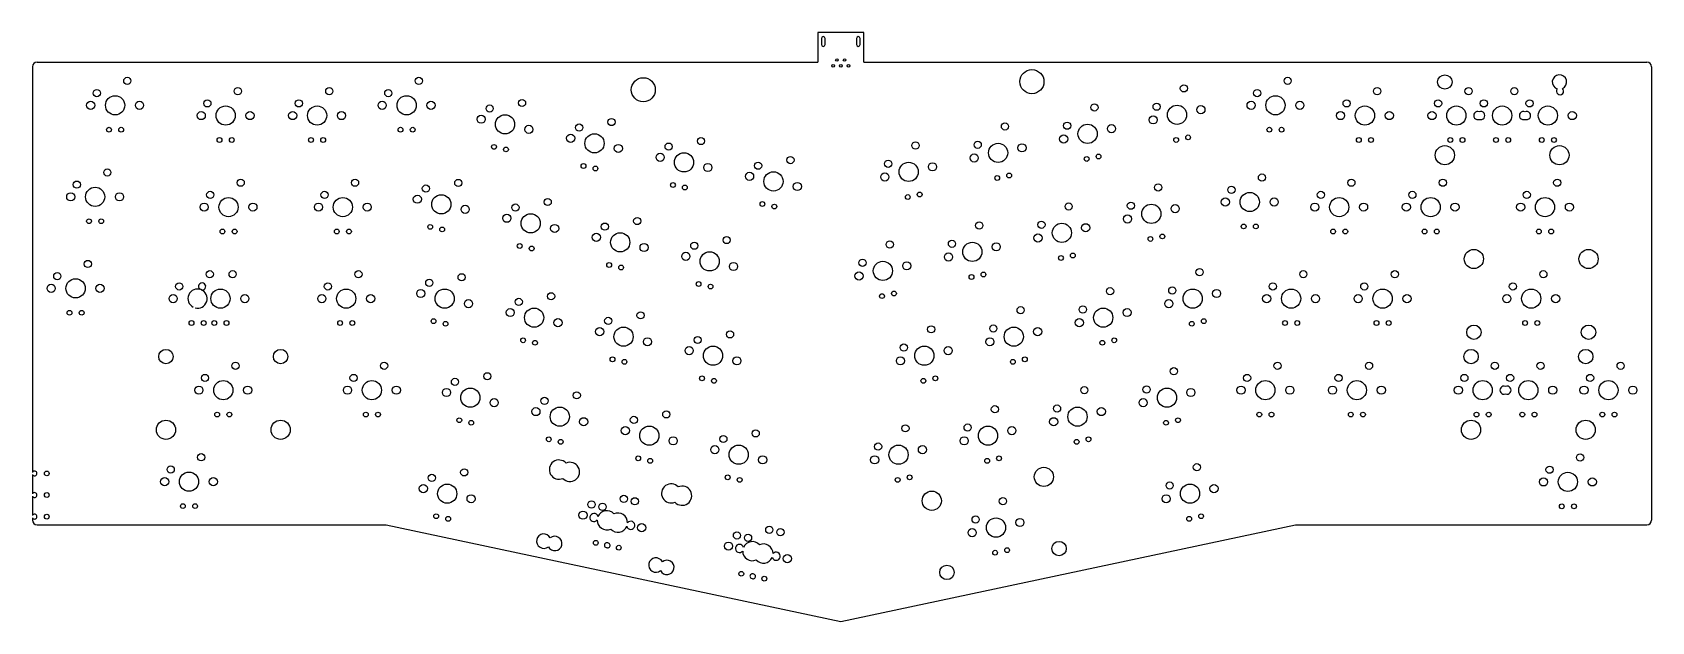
# Model space of a CAD drawing. Header units: millimetres. Extents: x -9 to 328, y -107 to 15.
import ezdxf

# ---------------------------------------------------------------- set-up
doc = ezdxf.new("R2010")
doc.units = ezdxf.units.MM

msp = doc.modelspace()

# ---------------------------------------------------------------- linework, layer by layer
at = {"color": 7, "linetype": 'Continuous', "lineweight": 25}
for p, q in [((154.59, 15.17), (154.59, 9)), ((164.15, 15.17), (154.59, 15.17)), ((155.34, 13.92), (155.34, 12.64)), ((156.1, 12.64), (156.1, 13.92)), ((162.64, 13.92), (162.64, 12.64)), ((163.4, 12.64), (163.4, 13.92)), ((164.15, 9), (164.15, 15.17)), ((-9, 8), (-9, -76.4)), ((-8, 9), (154.59, 9)), ((164.15, 9), (327.24, 9)), ((328.24, 8), (328.24, -86.34)), ((-9, -76.84), (-9, -80.9)), ((-9, -81.34), (-9, -85.4)), ((-9, -85.84), (-9, -86.34)), ((-8, -87.34), (64.69, -87.34)), ((64.69, -87.34), (159.37, -107.46)), ((159.37, -107.46), (254.05, -87.34)), ((254.05, -87.34), (327.24, -87.34))]:
    msp.add_line(p, q, dxfattribs=at)
for centre, radius in [((157.77, 8.23), 0.275), ((158.57, 9.43), 0.275), ((159.37, 8.23), 0.275), ((160.17, 9.43), 0.275), ((160.97, 8.23), 0.275), ((199.18, 4.92), 2.5), ((10.77, 5.08), 0.75), ((33.79, 2.94), 0.75), ((52.84, 2.94), 0.75), ((71.48, 5.08), 0.75), ((118.24, 3.24), 2.5), ((230.83, 3.52), 0.75), ((252.44, 5.08), 0.75), ((271.07, 2.94), 0.75), ((285.17, 4.85), 1.5), ((290.12, 2.94), 0.75), ((299.65, 2.94), 0.75), ((3.15, 0), 0.85), ((4.42, 2.54), 0.75), ((8.23, 0), 2), ((13.31, 0), 0.85), ((27.44, 0.4), 0.75), ((46.49, 0.4), 0.75), ((63.86, 0), 0.85), ((65.13, 2.54), 0.75), ((68.94, 0), 2), ((74.02, 0), 0.85), ((86.24, -0.68), 0.75), ((92.98, 0.48), 0.75), ((212.19, -0.44), 0.75), ((225.15, -0.29), 0.75), ((229.4, -1.98), 2), ((244.82, 0), 0.85), ((246.09, 2.54), 0.75), ((249.9, 0), 2), ((254.98, 0), 0.85), ((264.72, 0.4), 0.75), ((283.77, 0.4), 0.75), ((293.3, 0.4), 0.75), ((302.82, 0.4), 0.75), ((26.17, -2.14), 0.85), ((31.25, -2.14), 2), ((36.33, -2.14), 0.85), ((45.22, -2.14), 0.85), ((50.3, -2.14), 2), ((55.38, -2.14), 0.85), ((84.47, -2.9), 0.85), ((89.44, -3.96), 2), ((111.61, -3.48), 0.75), ((224.43, -3.04), 0.85), ((234.37, -0.92), 0.85), ((263.45, -2.14), 0.85), ((268.53, -2.14), 2), ((273.61, -2.14), 0.85), ((282.5, -2.14), 0.85), ((287.58, -2.14), 2), ((297.11, -2.14), 2), ((306.63, -2.14), 2), ((311.71, -2.14), 0.85), ((6.96, -5.08), 0.5), ((9.5, -5.08), 0.5), ((29.98, -7.22), 0.5), ((32.52, -7.22), 0.5), ((49.03, -7.22), 0.5), ((51.57, -7.22), 0.5), ((67.67, -5.08), 0.5), ((70.21, -5.08), 0.5), ((94.41, -5.02), 0.85), ((103.1, -6.86), 0.85), ((104.88, -4.64), 0.75), ((108.07, -7.92), 2), ((130.25, -7.44), 0.75), ((193.56, -4.4), 0.75), ((205.8, -7), 0.85), ((206.51, -4.25), 0.75), ((210.77, -5.94), 2), ((215.74, -4.88), 0.85), ((229.21, -7.21), 0.5), ((231.7, -6.68), 0.5), ((248.63, -5.08), 0.5), ((251.17, -5.08), 0.5), ((267.26, -7.22), 0.5), ((269.8, -7.22), 0.5), ((286.31, -7.22), 0.5), ((288.85, -7.22), 0.5), ((295.83, -7.22), 0.5), ((298.38, -7.22), 0.5), ((305.36, -7.22), 0.5), ((307.9, -7.22), 0.5), ((87.14, -8.66), 0.5), ((89.63, -9.19), 0.5), ((113.04, -8.98), 0.85), ((121.74, -10.83), 0.85), ((123.51, -8.6), 0.75), ((126.71, -11.88), 2), ((174.93, -8.37), 0.75), ((187.16, -10.96), 0.85), ((187.88, -8.21), 0.75), ((192.13, -9.9), 2), ((197.1, -8.85), 0.85), ((285.17, -10.39), 2), ((309.04, -10.39), 2), ((6.61, -13.97), 0.75), ((105.78, -12.63), 0.5), ((108.26, -13.15), 0.5), ((131.68, -12.94), 0.85), ((142.14, -12.57), 0.75), ((148.88, -11.4), 0.75), ((169.24, -12.17), 0.75), ((173.5, -13.86), 2), ((178.47, -12.81), 0.85), ((210.58, -11.17), 0.5), ((213.06, -10.65), 0.5), ((0.26, -16.51), 0.75), ((34.39, -16.11), 0.75), ((58.2, -16.11), 0.75), ((72.96, -17.33), 0.75), ((79.7, -16.17), 0.75), ((124.41, -16.59), 0.5), ((126.89, -17.11), 0.5), ((140.37, -14.79), 0.85), ((145.34, -15.84), 2), ((150.31, -16.9), 0.85), ((168.53, -14.92), 0.85), ((191.95, -15.13), 0.5), ((194.43, -14.61), 0.5), ((225.47, -17.09), 0.75), ((240.73, -17.59), 0.75), ((247.08, -15.05), 0.75), ((265.71, -16.11), 0.75), ((284.76, -16.11), 0.75), ((308.58, -16.11), 0.75), ((-1.01, -19.05), 0.85), ((4.07, -19.05), 2), ((9.15, -19.05), 0.85), ((28.04, -18.65), 0.75), ((31.85, -21.19), 2), ((51.85, -18.65), 0.75), ((55.66, -21.19), 2), ((71.19, -19.55), 0.85), ((76.16, -20.61), 2), ((98.33, -20.13), 0.75), ((143.04, -20.55), 0.5), ((173.31, -19.1), 0.5), ((175.8, -18.57), 0.5), ((219.79, -20.9), 0.75), ((239.46, -20.13), 0.85), ((244.54, -20.13), 2), ((249.62, -20.13), 0.85), ((259.36, -18.65), 0.75), ((263.17, -21.19), 2), ((278.41, -18.65), 0.75), ((282.22, -21.19), 2), ((302.23, -18.65), 0.75), ((306.04, -21.19), 2), ((26.77, -21.19), 0.85), ((36.93, -21.19), 0.85), ((50.58, -21.19), 0.85), ((60.74, -21.19), 0.85), ((81.13, -21.67), 0.85), ((89.82, -23.51), 0.85), ((91.6, -21.29), 0.75), ((94.79, -24.57), 2), ((116.97, -24.09), 0.75), ((145.53, -21.08), 0.5), ((206.83, -21.05), 0.75), ((219.07, -23.65), 0.85), ((224.04, -22.59), 2), ((229.01, -21.53), 0.85), ((258.09, -21.19), 0.85), ((268.25, -21.19), 0.85), ((277.14, -21.19), 0.85), ((287.3, -21.19), 0.85), ((300.96, -21.19), 0.85), ((311.12, -21.19), 0.85), ((2.8, -24.13), 0.5), ((5.34, -24.13), 0.5), ((30.58, -26.27), 0.5), ((33.12, -26.27), 0.5), ((54.39, -26.27), 0.5), ((56.93, -26.27), 0.5), ((73.86, -25.31), 0.5), ((76.35, -25.84), 0.5), ((99.76, -25.63), 0.85), ((108.46, -27.48), 0.85), ((110.23, -25.25), 0.75), ((113.43, -28.53), 2), ((188.2, -25.01), 0.75), ((200.44, -27.61), 0.85), ((201.15, -24.86), 0.75), ((205.41, -26.55), 2), ((210.38, -25.49), 0.85), ((226.34, -27.29), 0.5), ((243.27, -25.21), 0.5), ((245.81, -25.21), 0.5), ((261.9, -26.27), 0.5), ((264.44, -26.27), 0.5), ((280.95, -26.27), 0.5), ((283.49, -26.27), 0.5), ((304.77, -26.27), 0.5), ((307.31, -26.27), 0.5), ((92.5, -29.28), 0.5), ((94.98, -29.8), 0.5), ((118.4, -29.59), 0.85), ((128.86, -29.22), 0.75), ((135.6, -28.05), 0.75), ((169.57, -28.98), 0.75), ((182.52, -28.82), 0.75), ((186.77, -30.51), 2), ((191.74, -29.46), 0.85), ((223.85, -27.82), 0.5), ((291.22, -31.99), 2), ((315.1, -31.99), 2), ((2.54, -33.02), 0.75), ((111.13, -33.24), 0.5), ((113.61, -33.76), 0.5), ((127.09, -31.44), 0.85), ((132.06, -32.49), 2), ((137.03, -33.55), 0.85), ((163.88, -32.78), 0.75), ((168.14, -34.47), 2), ((173.11, -33.42), 0.85), ((181.8, -31.57), 0.85), ((205.22, -31.78), 0.5), ((207.7, -31.26), 0.5), ((-3.81, -35.56), 0.75), ((0, -38.1), 2), ((21.59, -37.7), 0.75), ((27.94, -35.16), 0.75), ((32.7, -35.16), 0.75), ((52.55, -37.7), 0.75), ((58.9, -35.16), 0.75), ((73.66, -36.96), 0.75), ((80.4, -35.8), 0.75), ((129.76, -37.2), 0.5), ((163.17, -35.53), 0.85), ((186.59, -35.74), 0.5), ((189.07, -35.22), 0.5), ((234.09, -34.74), 0.75), ((249.35, -37.7), 0.75), ((255.7, -35.16), 0.75), ((268.4, -37.7), 0.75), ((274.75, -35.16), 0.75), ((299.35, -37.7), 0.75), ((305.7, -35.16), 0.75), ((-5.08, -38.1), 0.85), ((5.08, -38.1), 0.85), ((20.32, -40.24), 0.85), ((30.16, -40.24), 2), ((35.24, -40.24), 0.85), ((51.28, -40.24), 0.85), ((56.36, -40.24), 2), ((61.44, -40.24), 0.85), ((71.89, -39.18), 0.85), ((76.86, -40.24), 2), ((81.83, -41.3), 0.85), ((92.3, -40.92), 0.75), ((99.03, -39.76), 0.75), ((132.25, -37.73), 0.5), ((167.95, -39.71), 0.5), ((170.44, -39.18), 0.5), ((215.45, -38.7), 0.75), ((227.69, -41.3), 0.85), ((228.41, -38.55), 0.75), ((232.66, -40.24), 2), ((237.63, -39.18), 0.85), ((248.08, -40.24), 0.85), ((253.16, -40.24), 2), ((258.24, -40.24), 0.85), ((267.13, -40.24), 0.85), ((272.21, -40.24), 2), ((277.29, -40.24), 0.85), ((298.08, -40.24), 0.85), ((303.16, -40.24), 2), ((308.24, -40.24), 0.85), ((-1.27, -43.18), 0.5), ((1.27, -43.18), 0.5), ((90.52, -43.14), 0.85), ((95.49, -44.2), 2), ((117.67, -43.72), 0.75), ((196.82, -42.66), 0.75), ((209.77, -42.51), 0.75), ((214.03, -44.2), 2), ((219, -43.14), 0.85), ((24.13, -45.32), 0.5), ((26.67, -45.32), 0.5), ((28.89, -45.32), 0.5), ((31.43, -45.32), 0.5), ((55.09, -45.32), 0.5), ((57.63, -45.32), 0.5), ((74.56, -44.94), 0.5), ((77.05, -45.47), 0.5), ((100.46, -45.26), 0.85), ((109.16, -47.11), 0.85), ((110.93, -44.88), 0.75), ((114.13, -48.16), 2), ((136.3, -47.68), 0.75), ((178.19, -46.63), 0.75), ((191.14, -46.47), 0.75), ((195.39, -48.16), 2), ((200.36, -47.11), 0.85), ((209.06, -45.26), 0.85), ((232.47, -45.47), 0.5), ((234.96, -44.94), 0.5), ((251.89, -45.32), 0.5), ((254.43, -45.32), 0.5), ((270.94, -45.32), 0.5), ((273.48, -45.32), 0.5), ((291.22, -47.23), 1.5), ((301.89, -45.32), 0.5), ((304.43, -45.32), 0.5), ((315.1, -47.23), 1.5), ((93.2, -48.91), 0.5), ((95.68, -49.43), 0.5), ((119.1, -49.22), 0.85), ((127.79, -51.07), 0.85), ((129.56, -48.85), 0.75), ((132.76, -52.12), 2), ((172.5, -50.43), 0.75), ((176.76, -52.12), 2), ((181.73, -51.07), 0.85), ((190.42, -49.22), 0.85), ((213.84, -49.43), 0.5), ((216.32, -48.91), 0.5), ((18.82, -52.3), 1.5), ((33.3, -54.21), 0.75), ((42.7, -52.3), 1.5), ((64.25, -54.21), 0.75), ((111.83, -52.87), 0.5), ((114.31, -53.39), 0.5), ((137.73, -53.18), 0.85), ((171.79, -53.18), 0.85), ((195.21, -53.39), 0.5), ((197.69, -52.87), 0.5), ((250.34, -54.21), 0.75), ((269.39, -54.21), 0.75), ((290.63, -52.3), 1.5), ((295.58, -54.21), 0.75), ((305.11, -54.21), 0.75), ((314.51, -52.3), 1.5), ((321.78, -54.21), 0.75), ((26.95, -56.75), 0.75), ((30.76, -59.29), 2), ((57.9, -56.75), 0.75), ((61.71, -59.29), 2), ((79.01, -57.57), 0.75), ((85.75, -56.41), 0.75), ((130.46, -56.83), 0.5), ((132.95, -57.36), 0.5), ((176.57, -57.36), 0.5), ((179.06, -56.83), 0.5), ((228.73, -55.35), 0.75), ((243.99, -56.75), 0.75), ((247.8, -59.29), 2), ((263.04, -56.75), 0.75), ((266.85, -59.29), 2), ((289.24, -56.75), 0.75), ((293.05, -59.29), 2), ((298.76, -56.75), 0.75), ((302.57, -59.29), 2), ((315.43, -56.75), 0.75), ((319.24, -59.29), 2), ((25.68, -59.29), 0.85), ((35.84, -59.29), 0.85), ((56.63, -59.29), 0.85), ((66.79, -59.29), 0.85), ((77.24, -59.79), 0.85), ((82.21, -60.85), 2), ((104.38, -60.37), 0.75), ((210.09, -59.31), 0.75), ((223.05, -59.16), 0.75), ((227.3, -60.85), 2), ((232.27, -59.79), 0.85), ((242.72, -59.29), 0.85), ((252.88, -59.29), 0.85), ((261.77, -59.29), 0.85), ((271.93, -59.29), 0.85), ((287.97, -59.29), 0.85), ((307.65, -59.29), 0.85), ((314.16, -59.29), 0.85), ((324.32, -59.29), 0.85), ((29.49, -64.37), 0.5), ((32.03, -64.37), 0.5), ((60.44, -64.37), 0.5), ((62.98, -64.37), 0.5), ((87.18, -61.91), 0.85), ((95.87, -63.75), 0.85), ((97.65, -61.53), 0.75), ((100.84, -64.81), 2), ((123.02, -64.33), 0.75), ((191.46, -63.27), 0.75), ((204.41, -63.12), 0.75), ((208.67, -64.81), 2), ((213.64, -63.75), 0.85), ((222.33, -61.91), 0.85), ((246.53, -64.37), 0.5), ((249.07, -64.37), 0.5), ((265.58, -64.37), 0.5), ((268.12, -64.37), 0.5), ((291.77, -64.37), 0.5), ((294.31, -64.37), 0.5), ((301.3, -64.37), 0.5), ((303.84, -64.37), 0.5), ((317.97, -64.37), 0.5), ((320.51, -64.37), 0.5), ((18.82, -67.54), 2), ((42.7, -67.54), 2), ((79.91, -65.55), 0.5), ((82.4, -66.08), 0.5), ((105.81, -65.87), 0.85), ((114.51, -67.72), 0.85), ((116.28, -65.49), 0.75), ((119.48, -68.77), 2), ((172.83, -67.24), 0.75), ((185.78, -67.08), 0.75), ((190.03, -68.77), 2), ((195, -67.72), 0.85), ((203.7, -65.87), 0.85), ((227.11, -66.08), 0.5), ((229.6, -65.55), 0.5), ((290.63, -67.54), 2), ((314.51, -67.54), 2), ((98.55, -69.52), 0.5), ((101.03, -70.04), 0.5), ((124.45, -69.83), 0.85), ((134.91, -69.46), 0.75), ((138.11, -72.73), 2), ((141.65, -68.29), 0.75), ((167.14, -71.04), 0.75), ((171.4, -72.73), 2), ((185.06, -69.83), 0.85), ((208.48, -70.04), 0.5), ((210.96, -69.52), 0.5), ((26.16, -73.26), 0.75), ((117.18, -73.48), 0.5), ((119.66, -74), 0.5), ((133.14, -71.68), 0.85), ((143.08, -73.79), 0.85), ((166.43, -73.79), 0.85), ((176.37, -71.68), 0.85), ((189.85, -74), 0.5), ((192.33, -73.48), 0.5), ((313.34, -73.31), 0.75), ((-6.01, -76.62), 0.5), ((18.54, -78.34), 0.85), ((19.81, -75.8), 0.75), ((23.62, -78.34), 2), ((28.7, -78.34), 0.85), ((74.2, -77.56), 0.75), ((80.94, -76.4), 0.75), ((135.81, -77.44), 0.5), ((138.3, -77.97), 0.5), ((171.21, -77.97), 0.5), ((173.7, -77.44), 0.5), ((201.66, -77.35), 2), ((233.54, -75.34), 0.75), ((305.72, -78.39), 0.85), ((306.99, -75.85), 0.75), ((310.8, -78.39), 2), ((315.88, -78.39), 0.85), ((-6.01, -81.12), 0.5), ((72.43, -79.78), 0.85), ((77.4, -80.84), 2), ((178.31, -82.31), 2), ((227.86, -79.15), 0.75), ((232.11, -80.84), 2), ((237.08, -79.78), 0.85), ((22.35, -83.42), 0.5), ((24.89, -83.42), 0.5), ((82.37, -81.9), 0.85), ((107.44, -83.09), 0.75), ((109.73, -83.58), 0.75), ((114.18, -81.93), 0.75), ((116.47, -82.42), 0.75), ((193.13, -82.4), 0.75), ((227.14, -81.9), 0.85), ((309.53, -83.47), 0.5), ((312.07, -83.47), 0.5), ((-6.01, -85.62), 0.5), ((75.1, -85.54), 0.5), ((77.59, -86.07), 0.5), ((105.67, -85.31), 0.85), ((117.9, -87.92), 0.85), ((144.48, -88.37), 0.75), ((187.45, -86.21), 0.75), ((191.7, -87.9), 2), ((196.67, -86.84), 0.85), ((231.92, -86.07), 0.5), ((234.41, -85.54), 0.5), ((108.34, -91.07), 0.5), ((135.97, -91.75), 0.85), ((137.74, -89.53), 0.75), ((140.05, -90.02), 0.75), ((146.79, -88.86), 0.75), ((186.73, -88.96), 0.85), ((204.83, -92.26), 1.5), ((113.12, -92.09), 0.5), ((148.22, -94.36), 0.85), ((191.51, -93.13), 0.5), ((194, -92.6), 0.5), ((138.64, -97.51), 0.5), ((181.47, -97.22), 1.5), ((143.44, -98.53), 0.5)]:
    msp.add_circle(centre, radius, dxfattribs=at)
for centre, radius, start, end in [((155.72, 13.92), 0.381, 360, 180), ((163.02, 13.92), 0.381, 0, 180), ((155.72, 12.64), 0.381, 180, 360), ((163.02, 12.64), 0.381, 180, 0), ((-8, 8), 1, 90, 180), ((327.24, 8), 1, 0, 90), ((309.04, 4.85), 1.5, 295.1229, 252.6048), ((309.17, 2.94), 0.75, 140.347, 47.3807), ((292.03, -2.14), 0.85, 68.0665, 291.9335), ((292.66, -2.14), 0.85, 248.0665, 111.9335), ((301.55, -2.14), 0.85, 68.0665, 291.9335), ((302.19, -2.14), 0.85, 248.0665, 111.9335), ((26.35, -37.7), 0.75, 264.9468, 233.9482), ((25.4, -40.24), 2, 255.1988, 243.6963), ((297.49, -59.29), 0.85, 68.0665, 291.9335), ((298.13, -59.29), 0.85, 248.0665, 111.9335), ((100.67, -75.82), 2, 42.0203, 293.7542), ((-8.55, -76.62), 0.5, 205.8419, 154.1581), ((102.97, -76.31), 2, 222.0203, 113.7542), ((-8.55, -81.12), 0.5, 205.8419, 154.1581), ((124.03, -80.78), 2, 42.0203, 293.7542), ((126.32, -81.27), 2, 222.0203, 113.7542), ((-8.55, -85.62), 0.5, 205.8419, 154.1581), ((-8, -86.34), 1, 180, 270), ((107.96, -85.8), 0.85, 13.2618, 322.9313), ((110.64, -86.37), 2, 178.5084, 293.7542), ((110.64, -86.37), 2, 42.0203, 157.6847), ((112.93, -86.86), 2, 222.0203, 337.6847), ((112.93, -86.86), 2, 358.5084, 113.7542), ((115.61, -87.42), 0.85, 193.2618, 142.9313), ((327.24, -86.34), 1, 270, 360), ((97.51, -90.72), 1.5, 26.5161, 309.2584), ((99.8, -91.21), 1.5, 206.5161, 129.2584), ((140.94, -92.81), 2, 41.7241, 156.6113), ((110.63, -91.56), 0.5, 68.0164, 270.6742), ((110.82, -91.6), 0.5, 248.0164, 90.6742), ((120.86, -95.69), 1.5, 26.5161, 309.2584), ((138.28, -92.24), 0.85, 15.6858, 320.3142), ((140.94, -92.81), 2, 179.3887, 294.2759), ((143.25, -93.3), 2, 221.7241, 336.6113), ((143.25, -93.3), 2, 359.3887, 114.2759), ((145.9, -93.86), 0.85, 195.6858, 140.3142), ((123.15, -96.18), 1.5, 206.5161, 129.2584), ((140.95, -98), 0.5, 68.0201, 267.9799), ((141.12, -98.04), 0.5, 248.0201, 87.9799)]:
    msp.add_arc(centre, radius, start, end, dxfattribs=at)

doc.saveas('drawing.dxf')
